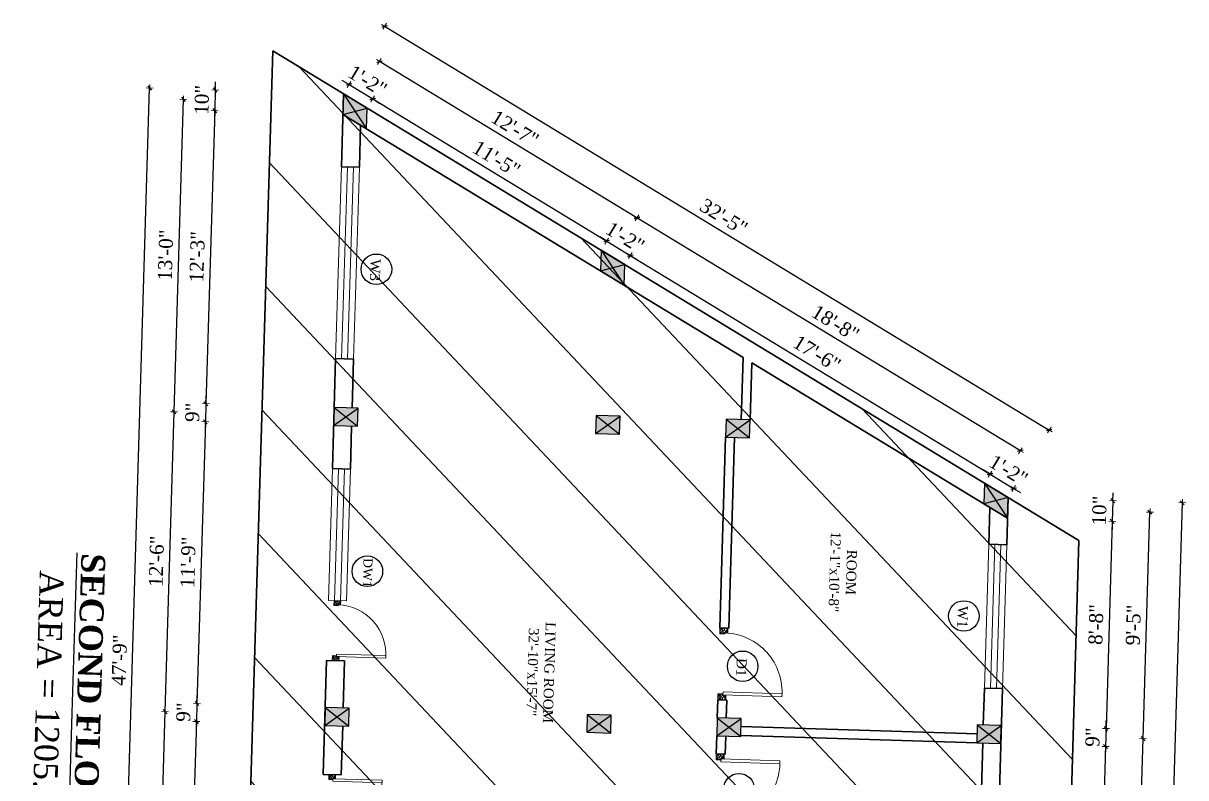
# Model space of a CAD drawing. Header units: inches. Extents: x 4069 to 291496, y -47643 to 12535.
# Drawn here: x 143014 to 143595, y -22842 to -22464 of the extents above; entities that cross this region are included whole.
import ezdxf

# ---------------------------------------------------------------- set-up
doc = ezdxf.new("R2010")
doc.units = ezdxf.units.IN
doc.header["$LTSCALE"] = 5
doc.header["$MEASUREMENT"] = 0
for name, color, linetype, lineweight in [('A-WALL', 7, 'Continuous', 9), ('Dimension', 7, 'Continuous', 18), ('DOOR', 62, 'Continuous', 0), ('Dw', 2, 'Continuous', 18)]:
    doc.layers.add(name, color=color, linetype=linetype, lineweight=lineweight)
doc.layers.add('dim line', color=7, linetype='Continuous', lineweight=15, true_color=0xfab2b2)
doc.layers.add('TEXT', color=6, linetype='Continuous')
doc.layers.add('WALL', color=7, linetype='Continuous')
doc.styles.add('ordinary', font='times.ttf')
doc.dimstyles.new('Copy of 96', dxfattribs={"dimtxt": 7, "dimasz": 4, "dimexe": 0.5, "dimexo": 0.5, "dimgap": 3, "dimtad": 1, "dimdec": 1, "dimzin": 11, "dimdsep": 46, "dimlunit": 4, "dimtxsty": 'ordinary', "dimblk": 'OBLIQUE', "dimcen": 0.09, "dimse1": 1, "dimse2": 1, "dimclrt": 6, "dimazin": 0, "dimtfac": 1, "dimtdec": 1, "dimtix": 1, "dimtmove": 2, "dimatfit": 3, "dimldrblk": 'leader', "dimfxl": 0.5, "dimfxlon": 1, "dimtolj": 1, "dimtzin": 0, "dimarcsym": 0})

# ---------------------------------------------------------------- blocks, each defined once
blk = doc.blocks.new('c2a')
at = {"color": 1, "ltscale": 5}
for p, q in [((18091.63, 4625.76), (18084.82, 4613.76)), ((18101.98, 4625.76), (18091.63, 4625.76)), ((18095.17, 4613.76), (18101.98, 4625.76)), ((18084.82, 4613.76), (18095.17, 4613.76))]:
    blk.add_line(p, q, dxfattribs=at)
blk = doc.blocks.new('A$C27B36B59')
at = {"layer": 'DOOR'}
for p, q in [((0, 4), (0, 0)), ((2.5, 4), (0, 4)), ((0, 0), (3, 0)), ((2.5, 2.5), (2.5, 4)), ((3, 2.5), (2.5, 2.5)), ((3, 0), (3, 2.5))]:
    blk.add_line(p, q, dxfattribs=at)
for centre, radius, start, end in [((-1.4, -0.54), 4.75, 22.14107, 72.83803), ((1.34, 2.09), 1.64, 45.13802, 144.89476), ((2.21, 0.3), 2.49, 83.31492, 152.65798), ((0.13, 0.37), 2.05, 349.48753, 93.68048), ((1.96, -0.47), 2.01, 58.74475, 166.49498), ((-0.06, 0.32), 1.13, 343.54197, 86.94698), ((2.08, -0.4), 1.17, 38.28162, 160.15192)]:
    blk.add_arc(centre, radius, start, end, dxfattribs=at)
blk = doc.blocks.new('D2')
at = {"layer": 'DOOR'}
for p, q in [((74473.95, 24047.59), (74473.95, 24018.09)), ((74473.95, 24047.59), (74475.45, 24047.59)), ((74475.45, 24047.59), (74475.45, 24018.13))]:
    blk.add_line(p, q, dxfattribs=at)
blk.add_arc((74473.95, 24047.59), 29.5, 180, 272.9146, dxfattribs=at)
at = {"layer": 'DOOR', "xscale": -1, "rotation": 180}
blk.add_blockref('A$C27B36B59', (74441.95, 24050.09), dxfattribs=at)
at = {"layer": 'DOOR', "rotation": 180}
blk.add_blockref('A$C27B36B59', (74477.95, 24050.09), dxfattribs=at)
blk = doc.blocks.new('oblique')
at = {"color": 0, "lineweight": -2}
blk.add_line((0.25, 0.25), (-0.25, -0.25), dxfattribs=at)
at = {"layer": 'dim line', "lineweight": 9}
for p, q in [((-0.4375, 0), (0.4375, 0)), ((0, 0.4375), (0, -0.4375))]:
    blk.add_line(p, q, dxfattribs=at)
blk = doc.blocks.new('*D4303')
at = {"layer": 'A-WALL', "color": 0, "lineweight": -2, "ltscale": 50, "transparency": 16777216}
blk.add_line((143080.09, -22961.46), (143084.66, -22808.53), dxfattribs=at)
at = {"layer": 'Defpoints', "color": 0, "ltscale": 50, "transparency": 16777216}
for p in [(143084.66, -22808.53), (143164.55, -22810.91), (143159.98, -22963.84)]:
    blk.add_point(p, dxfattribs=at)
at = {"layer": 'A-WALL', "color": 0, "lineweight": -2, "ltscale": 50, "transparency": 16777216, "xscale": 4, "yscale": 4, "zscale": 4}
for p, rotation in [((143084.66, -22808.53), 88.28998542889812), ((143080.09, -22961.46), 268.2899854288981)]:
    blk.add_blockref('oblique', p, dxfattribs=dict(at, rotation=rotation))
at = {"layer": 'A-WALL', "color": 6, "ltscale": 50, "transparency": 16777216, "insert": (143075.81, -22884.8), "char_height": 7, "attachment_point": 5, "rotation": 88.28999, "style": 'ordinary'}
blk.add_mtext('\\A1;12\'-9"', dxfattribs=at)
blk = doc.blocks.new('_OBLIQUE')
at = {"color": 0, "linetype": 'ByBlock'}
blk.add_line((-0.5, -0.5), (0.5, 0.5), dxfattribs=at)
blk = doc.blocks.new('leader')
at = {"layer": 'Dimension'}
for p, q in [((0, -4.33), (0, 4.33)), ((-4.42, 0), (4.42, 0))]:
    blk.add_line(p, q, dxfattribs=at)
blk = doc.blocks.new('*D4304')
at = {"layer": 'A-WALL', "color": 0, "lineweight": -2, "ltscale": 50, "transparency": 16777216}
blk.add_line((143084.66, -22808.53), (143089.13, -22658.59), dxfattribs=at)
at = {"layer": 'Defpoints', "color": 0, "ltscale": 50, "transparency": 16777216}
for p in [(143089.13, -22658.59), (143169.02, -22660.98), (143164.55, -22810.91)]:
    blk.add_point(p, dxfattribs=at)
at = {"layer": 'A-WALL', "color": 0, "lineweight": -2, "ltscale": 50, "transparency": 16777216, "xscale": 4, "yscale": 4, "zscale": 4}
for p, rotation in [((143089.13, -22658.59), 88.28998542889812), ((143084.66, -22808.53), 268.2899854288981)]:
    blk.add_blockref('oblique', p, dxfattribs=dict(at, rotation=rotation))
at = {"layer": 'A-WALL', "color": 6, "ltscale": 50, "transparency": 16777216, "insert": (143080.34, -22733.36), "char_height": 7, "attachment_point": 5, "rotation": 88.28999, "style": 'ordinary'}
blk.add_mtext('\\A1;12\'-6"', dxfattribs=at)
blk = doc.blocks.new('*D4305')
at = {"layer": 'A-WALL', "color": 0, "lineweight": -2, "ltscale": 50, "transparency": 16777216}
blk.add_line((143089.13, -22658.59), (143093.8, -22502.34), dxfattribs=at)
at = {"layer": 'Defpoints', "color": 0, "ltscale": 50, "transparency": 16777216}
for p in [(143093.8, -22502.34), (143173.69, -22504.72), (143169.02, -22660.98)]:
    blk.add_point(p, dxfattribs=at)
at = {"layer": 'A-WALL', "color": 0, "lineweight": -2, "ltscale": 50, "transparency": 16777216, "xscale": 4, "yscale": 4, "zscale": 4}
for p, rotation in [((143093.8, -22502.34), 88.28998542889812), ((143089.13, -22658.59), 268.2899854288981)]:
    blk.add_blockref('oblique', p, dxfattribs=dict(at, rotation=rotation))
at = {"layer": 'A-WALL', "color": 6, "ltscale": 50, "transparency": 16777216, "insert": (143084.91, -22580.27), "char_height": 7, "attachment_point": 5, "rotation": 88.28999, "style": 'ordinary'}
blk.add_mtext('\\A1;13\'-0"', dxfattribs=at)
blk = doc.blocks.new('*D4306')
at = {"layer": 'A-WALL', "color": 0, "lineweight": -2, "ltscale": 50, "transparency": 16777216}
blk.add_line((143059.84, -23069.4), (143076.93, -22496.66), dxfattribs=at)
at = {"layer": 'Defpoints', "color": 0, "ltscale": 50, "transparency": 16777216}
for p in [(143076.93, -22496.66), (143173.84, -22499.55), (143156.74, -23072.3)]:
    blk.add_point(p, dxfattribs=at)
at = {"layer": 'A-WALL', "color": 0, "lineweight": -2, "ltscale": 50, "transparency": 16777216, "xscale": 4, "yscale": 4, "zscale": 4}
for p, rotation in [((143076.93, -22496.66), 88.28998542889812), ((143059.84, -23069.4), 268.2899854288981)]:
    blk.add_blockref('oblique', p, dxfattribs=dict(at, rotation=rotation))
at = {"layer": 'A-WALL', "color": 6, "ltscale": 50, "transparency": 16777216, "insert": (143061.82, -22782.83), "char_height": 7, "attachment_point": 5, "rotation": 88.28999, "style": 'ordinary'}
blk.add_mtext('\\A1;47\'-9"', dxfattribs=at)
blk = doc.blocks.new('*D4307')
at = {"layer": 'A-WALL', "color": 0, "lineweight": -2, "ltscale": 50, "transparency": 16777216}
for p, q in [((143176.62, -22494.99), (143173.2, -22492.91)), ((143176.62, -22494.99), (143188.41, -22502.15)), ((143188.41, -22502.15), (143191.83, -22504.23))]:
    blk.add_line(p, q, dxfattribs=at)
at = {"layer": 'Defpoints', "color": 0, "ltscale": 50, "transparency": 16777216}
for p in [(143173.84, -22499.55), (143185.64, -22506.72), (143188.41, -22502.15)]:
    blk.add_point(p, dxfattribs=at)
at = {"layer": 'A-WALL', "color": 0, "lineweight": -2, "ltscale": 50, "transparency": 16777216, "xscale": 4, "yscale": 4, "zscale": 4}
for p, rotation in [((143176.62, -22494.99), 328.7014709223851), ((143188.41, -22502.15), 148.7014709223851)]:
    blk.add_blockref('oblique', p, dxfattribs=dict(at, rotation=rotation))
at = {"layer": 'A-WALL', "color": 6, "ltscale": 50, "transparency": 16777216, "insert": (143185.89, -22493.02), "char_height": 7, "attachment_point": 5, "rotation": 328.70147, "style": 'ordinary'}
blk.add_mtext('\\A1;1\'-2"', dxfattribs=at)
blk = doc.blocks.new('*D4308')
at = {"layer": 'A-WALL', "color": 0, "lineweight": -2, "ltscale": 50, "transparency": 16777216}
blk.add_line((143188.41, -22502.15), (143305.34, -22573.25), dxfattribs=at)
at = {"layer": 'Defpoints', "color": 0, "ltscale": 50, "transparency": 16777216}
for p in [(143185.64, -22506.72), (143305.34, -22573.25), (143302.57, -22577.81)]:
    blk.add_point(p, dxfattribs=at)
at = {"layer": 'A-WALL', "color": 0, "lineweight": -2, "ltscale": 50, "transparency": 16777216, "xscale": 4, "yscale": 4, "zscale": 4}
for p, rotation in [((143188.41, -22502.15), 148.7014709242215), ((143305.34, -22573.25), 328.7014709242216)]:
    blk.add_blockref('oblique', p, dxfattribs=dict(at, rotation=rotation))
at = {"layer": 'A-WALL', "color": 6, "ltscale": 50, "transparency": 16777216, "insert": (143250.28, -22532.09), "char_height": 7, "attachment_point": 5, "rotation": 328.70147, "style": 'ordinary'}
blk.add_mtext('\\A1;11\'-5"', dxfattribs=at)
blk = doc.blocks.new('*D4309')
at = {"layer": 'A-WALL', "color": 0, "lineweight": -2, "ltscale": 50, "transparency": 16777216}
for p, q in [((143305.34, -22573.25), (143301.92, -22571.17)), ((143305.34, -22573.25), (143317.13, -22580.41)), ((143317.13, -22580.41), (143320.55, -22582.49))]:
    blk.add_line(p, q, dxfattribs=at)
at = {"layer": 'Defpoints', "color": 0, "ltscale": 50, "transparency": 16777216}
for p in [(143302.57, -22577.81), (143317.13, -22580.41), (143314.36, -22584.98)]:
    blk.add_point(p, dxfattribs=at)
at = {"layer": 'A-WALL', "color": 0, "lineweight": -2, "ltscale": 50, "transparency": 16777216, "xscale": 4, "yscale": 4, "zscale": 4}
for p, rotation in [((143305.34, -22573.25), 328.7014709242216), ((143317.13, -22580.41), 148.7014709242215)]:
    blk.add_blockref('oblique', p, dxfattribs=dict(at, rotation=rotation))
at = {"layer": 'A-WALL', "color": 6, "ltscale": 50, "transparency": 16777216, "insert": (143314.61, -22571.28), "char_height": 7, "attachment_point": 5, "rotation": 328.70147, "style": 'ordinary'}
blk.add_mtext('\\A1;1\'-2"', dxfattribs=at)
blk = doc.blocks.new('*D4310')
at = {"layer": 'A-WALL', "color": 0, "lineweight": -2, "ltscale": 50, "transparency": 16777216}
blk.add_line((143317.13, -22580.41), (143496.95, -22689.74), dxfattribs=at)
at = {"layer": 'Defpoints', "color": 0, "ltscale": 50, "transparency": 16777216}
for p in [(143314.36, -22584.98), (143496.95, -22689.74), (143494.17, -22694.3)]:
    blk.add_point(p, dxfattribs=at)
at = {"layer": 'A-WALL', "color": 0, "lineweight": -2, "ltscale": 50, "transparency": 16777216, "xscale": 4, "yscale": 4, "zscale": 4}
for p, rotation in [((143317.13, -22580.41), 148.7014709242215), ((143496.95, -22689.74), 328.7014709242216)]:
    blk.add_blockref('oblique', p, dxfattribs=dict(at, rotation=rotation))
at = {"layer": 'A-WALL', "color": 6, "ltscale": 50, "transparency": 16777216, "insert": (143410.45, -22629.46), "char_height": 7, "attachment_point": 5, "rotation": 328.70147, "style": 'ordinary'}
blk.add_mtext('\\A1;17\'-6"', dxfattribs=at)
blk = doc.blocks.new('*D4311')
at = {"layer": 'A-WALL', "color": 0, "lineweight": -2, "ltscale": 50, "transparency": 16777216}
for p, q in [((143496.95, -22689.74), (143493.53, -22687.66)), ((143496.95, -22689.74), (143508.74, -22696.91)), ((143508.74, -22696.91), (143512.16, -22698.99))]:
    blk.add_line(p, q, dxfattribs=at)
at = {"layer": 'Defpoints', "color": 0, "ltscale": 50, "transparency": 16777216}
for p in [(143494.17, -22694.3), (143508.74, -22696.91), (143505.97, -22701.47)]:
    blk.add_point(p, dxfattribs=at)
at = {"layer": 'A-WALL', "color": 0, "lineweight": -2, "ltscale": 50, "transparency": 16777216, "xscale": 4, "yscale": 4, "zscale": 4}
for p, rotation in [((143496.95, -22689.74), 328.7014709242216), ((143508.74, -22696.91), 148.7014709242215)]:
    blk.add_blockref('oblique', p, dxfattribs=dict(at, rotation=rotation))
at = {"layer": 'A-WALL', "color": 6, "ltscale": 50, "transparency": 16777216, "insert": (143506.22, -22687.77), "char_height": 7, "attachment_point": 5, "rotation": 328.70147, "style": 'ordinary'}
blk.add_mtext('\\A1;1\'-2"', dxfattribs=at)
blk = doc.blocks.new('*D4312')
at = {"layer": 'A-WALL', "color": 0, "lineweight": -2, "ltscale": 50, "transparency": 16777216}
blk.add_line((143512.1, -22678.11), (143320.49, -22561.61), dxfattribs=at)
at = {"layer": 'Defpoints', "color": 0, "ltscale": 50, "transparency": 16777216}
for p in [(143320.49, -22561.61), (143308.46, -22581.39), (143500.07, -22697.89)]:
    blk.add_point(p, dxfattribs=at)
at = {"layer": 'A-WALL', "color": 0, "lineweight": -2, "ltscale": 50, "transparency": 16777216, "xscale": 4, "yscale": 4, "zscale": 4}
for p, rotation in [((143320.49, -22561.61), 148.7014709223947), ((143512.1, -22678.11), 328.7014709223947)]:
    blk.add_blockref('oblique', p, dxfattribs=dict(at, rotation=rotation))
at = {"layer": 'A-WALL', "color": 6, "ltscale": 50, "transparency": 16777216, "insert": (143419.7, -22614.25), "char_height": 7, "attachment_point": 5, "rotation": 328.70147, "style": 'ordinary'}
blk.add_mtext('\\A1;18\'-8"', dxfattribs=at)
blk = doc.blocks.new('*D4313')
at = {"layer": 'A-WALL', "color": 0, "lineweight": -2, "ltscale": 50, "transparency": 16777216}
blk.add_line((143320.49, -22561.61), (143191.77, -22483.35), dxfattribs=at)
at = {"layer": 'Defpoints', "color": 0, "ltscale": 50, "transparency": 16777216}
for p in [(143191.77, -22483.35), (143179.74, -22503.13), (143308.46, -22581.39)]:
    blk.add_point(p, dxfattribs=at)
at = {"layer": 'A-WALL', "color": 0, "lineweight": -2, "ltscale": 50, "transparency": 16777216, "xscale": 4, "yscale": 4, "zscale": 4}
for p, rotation in [((143191.77, -22483.35), 148.7014709242215), ((143320.49, -22561.61), 328.7014709242214)]:
    blk.add_blockref('oblique', p, dxfattribs=dict(at, rotation=rotation))
at = {"layer": 'A-WALL', "color": 6, "ltscale": 50, "transparency": 16777216, "insert": (143259.54, -22516.87), "char_height": 7, "attachment_point": 5, "rotation": 328.70147, "style": 'ordinary'}
blk.add_mtext('\\A1;12\'-7"', dxfattribs=at)
blk = doc.blocks.new('*D4314')
at = {"layer": 'A-WALL', "color": 0, "lineweight": -2, "ltscale": 50, "transparency": 16777216}
blk.add_line((143194.38, -22465.78), (143526.5, -22667.7), dxfattribs=at)
at = {"layer": 'Defpoints', "color": 0, "ltscale": 50, "transparency": 16777216}
for p in [(143173.84, -22499.55), (143526.5, -22667.7), (143505.97, -22701.47)]:
    blk.add_point(p, dxfattribs=at)
at = {"layer": 'A-WALL', "color": 0, "lineweight": -2, "ltscale": 50, "transparency": 16777216, "xscale": 4, "yscale": 4, "zscale": 4}
for p, rotation in [((143194.38, -22465.78), 148.7014709224015), ((143526.5, -22667.7), 328.7014709224015)]:
    blk.add_blockref('oblique', p, dxfattribs=dict(at, rotation=rotation))
at = {"layer": 'A-WALL', "color": 6, "ltscale": 50, "transparency": 16777216, "insert": (143363.85, -22561.13), "char_height": 7, "attachment_point": 5, "rotation": 328.70147, "style": 'ordinary'}
blk.add_mtext('\\A1;32\'-5"', dxfattribs=at)
blk = doc.blocks.new('*D4315')
at = {"layer": 'A-WALL', "color": 0, "lineweight": -2, "ltscale": 50, "transparency": 16777216}
for p, q in [((143558.32, -22703.04), (143558.01, -22713.38)), ((143558.32, -22703.04), (143558.43, -22699.04)), ((143558.01, -22713.38), (143557.89, -22717.38))]:
    blk.add_line(p, q, dxfattribs=at)
at = {"layer": 'Defpoints', "color": 0, "ltscale": 50, "transparency": 16777216}
for p in [(143505.97, -22701.47), (143505.66, -22711.82), (143558.01, -22713.38)]:
    blk.add_point(p, dxfattribs=at)
at = {"layer": 'A-WALL', "color": 0, "lineweight": -2, "ltscale": 50, "transparency": 16777216, "xscale": 4, "yscale": 4, "zscale": 4}
for p, rotation in [((143558.32, -22703.04), 268.2899854281703), ((143558.01, -22713.38), 88.28998542817027)]:
    blk.add_blockref('oblique', p, dxfattribs=dict(at, rotation=rotation))
at = {"layer": 'A-WALL', "color": 6, "ltscale": 50, "transparency": 16777216, "insert": (143551.6, -22708.01), "char_height": 7, "attachment_point": 5, "rotation": 88.28999, "style": 'ordinary'}
blk.add_mtext('\\A1;10"', dxfattribs=at)
blk = doc.blocks.new('*D4316')
at = {"layer": 'A-WALL', "color": 0, "lineweight": -2, "ltscale": 50, "transparency": 16777216}
blk.add_line((143558.01, -22713.38), (143554.91, -22816.98), dxfattribs=at)
at = {"layer": 'Defpoints', "color": 0, "ltscale": 50, "transparency": 16777216}
for p in [(143505.66, -22711.82), (143502.56, -22815.42), (143554.91, -22816.98)]:
    blk.add_point(p, dxfattribs=at)
at = {"layer": 'A-WALL', "color": 0, "lineweight": -2, "ltscale": 50, "transparency": 16777216, "xscale": 4, "yscale": 4, "zscale": 4}
for p, rotation in [((143558.01, -22713.38), 88.28998542889815), ((143554.91, -22816.98), 268.2899854288981)]:
    blk.add_blockref('oblique', p, dxfattribs=dict(at, rotation=rotation))
at = {"layer": 'A-WALL', "color": 6, "ltscale": 50, "transparency": 16777216, "insert": (143549.9, -22764.99), "char_height": 7, "attachment_point": 5, "rotation": 88.28999, "style": 'ordinary'}
blk.add_mtext('\\A1;8\'-8"', dxfattribs=at)
blk = doc.blocks.new('*D4317')
at = {"layer": 'A-WALL', "color": 0, "lineweight": -2, "ltscale": 50, "transparency": 16777216}
for p, q in [((143554.91, -22816.98), (143555.03, -22812.99)), ((143554.91, -22816.98), (143554.64, -22825.98)), ((143554.64, -22825.98), (143554.53, -22829.98))]:
    blk.add_line(p, q, dxfattribs=at)
at = {"layer": 'Defpoints', "color": 0, "ltscale": 50, "transparency": 16777216}
for p in [(143502.56, -22815.42), (143502.3, -22824.42), (143554.64, -22825.98)]:
    blk.add_point(p, dxfattribs=at)
at = {"layer": 'A-WALL', "color": 0, "lineweight": -2, "ltscale": 50, "transparency": 16777216, "xscale": 4, "yscale": 4, "zscale": 4}
for p, rotation in [((143554.91, -22816.98), 268.2899854288981), ((143554.64, -22825.98), 88.28998542889815)]:
    blk.add_blockref('oblique', p, dxfattribs=dict(at, rotation=rotation))
at = {"layer": 'A-WALL', "color": 6, "ltscale": 50, "transparency": 16777216, "insert": (143548.21, -22821.29), "char_height": 7, "attachment_point": 5, "rotation": 88.28999, "style": 'ordinary'}
blk.add_mtext('\\A1;9"', dxfattribs=at)
blk = doc.blocks.new('*D4318')
at = {"layer": 'A-WALL', "color": 0, "lineweight": -2, "ltscale": 50, "transparency": 16777216}
blk.add_line((143554.64, -22825.98), (143550.02, -22980.91), dxfattribs=at)
at = {"layer": 'Defpoints', "color": 0, "ltscale": 50, "transparency": 16777216}
for p in [(143502.3, -22824.42), (143497.67, -22979.35), (143550.02, -22980.91)]:
    blk.add_point(p, dxfattribs=at)
at = {"layer": 'A-WALL', "color": 0, "lineweight": -2, "ltscale": 50, "transparency": 16777216, "xscale": 4, "yscale": 4, "zscale": 4}
for p, rotation in [((143554.64, -22825.98), 88.28998542889815), ((143550.02, -22980.91), 268.2899854288981)]:
    blk.add_blockref('oblique', p, dxfattribs=dict(at, rotation=rotation))
at = {"layer": 'A-WALL', "color": 6, "ltscale": 50, "transparency": 16777216, "insert": (143545.84, -22903.25), "char_height": 7, "attachment_point": 5, "rotation": 88.28999, "style": 'ordinary'}
blk.add_mtext('\\A1;12\'-11"', dxfattribs=at)
blk = doc.blocks.new('*D4323')
at = {"layer": 'A-WALL', "color": 0, "lineweight": -2, "ltscale": 50, "transparency": 16777216}
blk.add_line((143568.55, -22985.97), (143573.45, -22822.04), dxfattribs=at)
at = {"layer": 'Defpoints', "color": 0, "ltscale": 50, "transparency": 16777216}
for p in [(143502.43, -22819.92), (143573.45, -22822.04), (143497.54, -22983.85)]:
    blk.add_point(p, dxfattribs=at)
at = {"layer": 'A-WALL', "color": 0, "lineweight": -2, "ltscale": 50, "transparency": 16777216, "xscale": 4, "yscale": 4, "zscale": 4}
for p, rotation in [((143573.45, -22822.04), 88.28998542889812), ((143568.55, -22985.97), 268.2899854288981)]:
    blk.add_blockref('oblique', p, dxfattribs=dict(at, rotation=rotation))
at = {"layer": 'A-WALL', "color": 6, "ltscale": 50, "transparency": 16777216, "insert": (143564.44, -22903.81), "char_height": 7, "attachment_point": 5, "rotation": 88.28999, "style": 'ordinary'}
blk.add_mtext('\\A1;13\'-8"', dxfattribs=at)
blk = doc.blocks.new('*D4324')
at = {"layer": 'A-WALL', "color": 0, "lineweight": -2, "ltscale": 50, "transparency": 16777216}
blk.add_line((143573.45, -22822.04), (143576.83, -22708.77), dxfattribs=at)
at = {"layer": 'Defpoints', "color": 0, "ltscale": 50, "transparency": 16777216}
for p in [(143505.81, -22706.64), (143576.83, -22708.77), (143502.43, -22819.92)]:
    blk.add_point(p, dxfattribs=at)
at = {"layer": 'A-WALL', "color": 0, "lineweight": -2, "ltscale": 50, "transparency": 16777216, "xscale": 4, "yscale": 4, "zscale": 4}
for p, rotation in [((143576.83, -22708.77), 88.28998542889812), ((143573.45, -22822.04), 268.2899854288981)]:
    blk.add_blockref('oblique', p, dxfattribs=dict(at, rotation=rotation))
at = {"layer": 'A-WALL', "color": 6, "ltscale": 50, "transparency": 16777216, "insert": (143568.57, -22765.21), "char_height": 7, "attachment_point": 5, "rotation": 88.28999, "style": 'ordinary'}
blk.add_mtext('\\A1;9\'-5"', dxfattribs=at)
blk = doc.blocks.new('*D4325')
at = {"layer": 'A-WALL', "color": 0, "lineweight": -2, "ltscale": 50, "transparency": 16777216}
blk.add_line((143592.99, -22704.07), (143581.68, -23082.9), dxfattribs=at)
at = {"layer": 'Defpoints', "color": 0, "ltscale": 50, "transparency": 16777216}
for p in [(143505.97, -22701.47), (143494.66, -23080.3), (143581.68, -23082.9)]:
    blk.add_point(p, dxfattribs=at)
at = {"layer": 'A-WALL', "color": 0, "lineweight": -2, "ltscale": 50, "transparency": 16777216, "xscale": 4, "yscale": 4, "zscale": 4}
for p, rotation in [((143592.99, -22704.07), 88.28998542889815), ((143581.68, -23082.9), 268.2899854288981)]:
    blk.add_blockref('oblique', p, dxfattribs=dict(at, rotation=rotation))
at = {"layer": 'A-WALL', "color": 6, "ltscale": 50, "transparency": 16777216, "insert": (143580.77, -22893.29), "char_height": 7, "attachment_point": 5, "rotation": 88.28999, "style": 'ordinary'}
blk.add_mtext('\\A1;31\'-7"', dxfattribs=at)
blk = doc.blocks.new('*D4326')
at = {"layer": 'A-WALL', "color": 0, "lineweight": -2, "ltscale": 50, "transparency": 16777216}
for p, q in [((143109.75, -22497.64), (143109.86, -22493.64)), ((143109.75, -22497.64), (143109.44, -22507.98)), ((143109.44, -22507.98), (143109.32, -22511.98))]:
    blk.add_line(p, q, dxfattribs=at)
at = {"layer": 'Defpoints', "color": 0, "ltscale": 50, "transparency": 16777216}
for p in [(143173.84, -22499.55), (143109.44, -22507.98), (143173.53, -22509.9)]:
    blk.add_point(p, dxfattribs=at)
at = {"layer": 'A-WALL', "color": 0, "lineweight": -2, "ltscale": 50, "transparency": 16777216, "xscale": 4, "yscale": 4, "zscale": 4}
for p, rotation in [((143109.75, -22497.64), 268.2899854288981), ((143109.44, -22507.98), 88.28998542889812)]:
    blk.add_blockref('oblique', p, dxfattribs=dict(at, rotation=rotation))
at = {"layer": 'A-WALL', "color": 6, "ltscale": 50, "transparency": 16777216, "insert": (143103.03, -22502.61), "char_height": 7, "attachment_point": 5, "rotation": 88.28999, "style": 'ordinary'}
blk.add_mtext('\\A1;10"', dxfattribs=at)
blk = doc.blocks.new('*D4327')
at = {"layer": 'A-WALL', "color": 0, "lineweight": -2, "ltscale": 50, "transparency": 16777216}
blk.add_line((143109.44, -22507.98), (143105.06, -22654.57), dxfattribs=at)
at = {"layer": 'Defpoints', "color": 0, "ltscale": 50, "transparency": 16777216}
for p in [(143173.53, -22509.9), (143105.06, -22654.57), (143169.16, -22656.48)]:
    blk.add_point(p, dxfattribs=at)
at = {"layer": 'A-WALL', "color": 0, "lineweight": -2, "ltscale": 50, "transparency": 16777216, "xscale": 4, "yscale": 4, "zscale": 4}
for p, rotation in [((143109.44, -22507.98), 88.28998542889815), ((143105.06, -22654.57), 268.2899854288981)]:
    blk.add_blockref('oblique', p, dxfattribs=dict(at, rotation=rotation))
at = {"layer": 'A-WALL', "color": 6, "ltscale": 50, "transparency": 16777216, "insert": (143100.69, -22581.08), "char_height": 7, "attachment_point": 5, "rotation": 88.28999, "style": 'ordinary'}
blk.add_mtext('\\A1;12\'-3"', dxfattribs=at)
blk = doc.blocks.new('*D4328')
at = {"layer": 'A-WALL', "color": 0, "lineweight": -2, "ltscale": 50, "transparency": 16777216}
for p, q in [((143105.06, -22654.57), (143105.18, -22650.57)), ((143105.06, -22654.57), (143104.79, -22663.56)), ((143104.79, -22663.56), (143104.67, -22667.56))]:
    blk.add_line(p, q, dxfattribs=at)
at = {"layer": 'Defpoints', "color": 0, "ltscale": 50, "transparency": 16777216}
for p in [(143169.16, -22656.48), (143104.79, -22663.56), (143168.89, -22665.48)]:
    blk.add_point(p, dxfattribs=at)
at = {"layer": 'A-WALL', "color": 0, "lineweight": -2, "ltscale": 50, "transparency": 16777216, "xscale": 4, "yscale": 4, "zscale": 4}
for p, rotation in [((143105.06, -22654.57), 268.2899854288981), ((143104.79, -22663.56), 88.28998542889812)]:
    blk.add_blockref('oblique', p, dxfattribs=dict(at, rotation=rotation))
at = {"layer": 'A-WALL', "color": 6, "ltscale": 50, "transparency": 16777216, "insert": (143098.36, -22658.87), "char_height": 7, "attachment_point": 5, "rotation": 88.28999, "style": 'ordinary'}
blk.add_mtext('\\A1;9"', dxfattribs=at)
blk = doc.blocks.new('*D4329')
at = {"layer": 'A-WALL', "color": 0, "lineweight": -2, "ltscale": 50, "transparency": 16777216}
blk.add_line((143104.79, -22663.56), (143100.58, -22804.5), dxfattribs=at)
at = {"layer": 'Defpoints', "color": 0, "ltscale": 50, "transparency": 16777216}
for p in [(143168.89, -22665.48), (143100.58, -22804.5), (143164.68, -22806.41)]:
    blk.add_point(p, dxfattribs=at)
at = {"layer": 'A-WALL', "color": 0, "lineweight": -2, "ltscale": 50, "transparency": 16777216, "xscale": 4, "yscale": 4, "zscale": 4}
for p, rotation in [((143104.79, -22663.56), 88.28998542889815), ((143100.58, -22804.5), 268.2899854288981)]:
    blk.add_blockref('oblique', p, dxfattribs=dict(at, rotation=rotation))
at = {"layer": 'A-WALL', "color": 6, "ltscale": 50, "transparency": 16777216, "insert": (143096.12, -22733.84), "char_height": 7, "attachment_point": 5, "rotation": 88.28999, "style": 'ordinary'}
blk.add_mtext('\\A1;11\'-9"', dxfattribs=at)
blk = doc.blocks.new('*D4330')
at = {"layer": 'A-WALL', "color": 0, "lineweight": -2, "ltscale": 50, "transparency": 16777216}
for p, q in [((143100.58, -22804.5), (143100.7, -22800.5)), ((143100.58, -22804.5), (143100.32, -22813.5)), ((143100.32, -22813.5), (143100.2, -22817.49))]:
    blk.add_line(p, q, dxfattribs=at)
at = {"layer": 'Defpoints', "color": 0, "ltscale": 50, "transparency": 16777216}
for p in [(143164.68, -22806.41), (143100.32, -22813.5), (143164.41, -22815.41)]:
    blk.add_point(p, dxfattribs=at)
at = {"layer": 'A-WALL', "color": 0, "lineweight": -2, "ltscale": 50, "transparency": 16777216, "xscale": 4, "yscale": 4, "zscale": 4}
for p, rotation in [((143100.58, -22804.5), 268.2899854288981), ((143100.32, -22813.5), 88.28998542889812)]:
    blk.add_blockref('oblique', p, dxfattribs=dict(at, rotation=rotation))
at = {"layer": 'A-WALL', "color": 6, "ltscale": 50, "transparency": 16777216, "insert": (143093.88, -22808.8), "char_height": 7, "attachment_point": 5, "rotation": 88.28999, "style": 'ordinary'}
blk.add_mtext('\\A1;9"', dxfattribs=at)
blk = doc.blocks.new('*D4331')
at = {"layer": 'A-WALL', "color": 0, "lineweight": -2, "ltscale": 50, "transparency": 16777216}
blk.add_line((143100.32, -22813.5), (143096.02, -22957.43), dxfattribs=at)
at = {"layer": 'Defpoints', "color": 0, "ltscale": 50, "transparency": 16777216}
for p in [(143164.41, -22815.41), (143096.02, -22957.43), (143160.12, -22959.35)]:
    blk.add_point(p, dxfattribs=at)
at = {"layer": 'A-WALL', "color": 0, "lineweight": -2, "ltscale": 50, "transparency": 16777216, "xscale": 4, "yscale": 4, "zscale": 4}
for p, rotation in [((143100.32, -22813.5), 88.28998542889815), ((143096.02, -22957.43), 268.2899854288981)]:
    blk.add_blockref('oblique', p, dxfattribs=dict(at, rotation=rotation))
at = {"layer": 'A-WALL', "color": 6, "ltscale": 50, "transparency": 16777216, "insert": (143091.61, -22885.27), "char_height": 7, "attachment_point": 5, "rotation": 88.28999, "style": 'ordinary'}
blk.add_mtext('\\A1;12\'-0"', dxfattribs=at)

msp = doc.modelspace()

# ---------------------------------------------------------------- hatches: boundary and pattern name
at = {"layer": 'WALL', "linetype": 'ByBlock', "ltscale": 5, "true_color": 0xf8991e}
h = msp.add_hatch(dxfattribs=at)
h.set_pattern_fill('ANSI31', color=30, scale=350, angle=268.28998543)
h.set_pattern_definition([(313.29, (145999.725, -14471.315), (31.8453, 29.99899), [])])
h.paths.add_polyline_path([(143138.46977, -22478.04403), (143541.3401, -22722.97887), (143530.64367, -23081.26722), (143120.75431, -23071.44237)])
h = msp.add_hatch(color=30, dxfattribs=at)
h.dxf.hatch_style = 1
h.paths.add_polyline_path([(143179.58499, -22508.30744), (143173.53491, -22509.89556), (143185.32623, -22517.06438)])
h.paths.add_polyline_path([(143179.58499, -22508.30744), (143185.32623, -22517.06438), (143185.63508, -22506.71933)])
h.paths.add_polyline_path([(143185.63508, -22506.71933), (143173.84375, -22499.55051), (143179.58499, -22508.30744)])
h.paths.add_polyline_path([(143179.58499, -22508.30744), (143173.84375, -22499.55051), (143173.53491, -22509.89556)])
h = msp.add_hatch(color=30, dxfattribs=at)
h.dxf.hatch_style = 1
h.paths.add_polyline_path([(143308.30697, -22586.56711), (143302.25689, -22588.15522), (143314.04822, -22595.32405)])
h.paths.add_polyline_path([(143308.30697, -22586.56711), (143314.04822, -22595.32405), (143314.35706, -22584.979)])
h.paths.add_polyline_path([(143314.35706, -22584.979), (143302.56573, -22577.81017), (143308.30697, -22586.56711)])
h.paths.add_polyline_path([(143308.30697, -22586.56711), (143302.56573, -22577.81017), (143302.25689, -22588.15522)])
h = msp.add_hatch(color=30, dxfattribs=at)
h.dxf.hatch_style = 1
h.paths.add_polyline_path([(143175.02177, -22661.15755), (143169.15872, -22656.4805), (143168.89016, -22665.4765)])
h.paths.add_polyline_path([(143168.89016, -22665.4765), (143180.88481, -22665.83459), (143175.02177, -22661.15755)])
h.paths.add_polyline_path([(143175.02177, -22661.15755), (143180.88481, -22665.83459), (143181.15338, -22656.8386)])
h.paths.add_polyline_path([(143181.15338, -22656.8386), (143169.15872, -22656.4805), (143175.02177, -22661.15755)])
h = msp.add_hatch(color=30, dxfattribs=at)
h.dxf.hatch_style = 1
h.paths.add_polyline_path([(143305.96343, -22665.06671), (143300.10038, -22660.38967), (143299.83182, -22669.38566)])
h.paths.add_polyline_path([(143299.83182, -22669.38566), (143311.82647, -22669.74375), (143305.96343, -22665.06671)])
h.paths.add_polyline_path([(143305.96343, -22665.06671), (143311.82647, -22669.74375), (143312.09504, -22660.74776)])
h.paths.add_polyline_path([(143312.09504, -22660.74776), (143300.10038, -22660.38967), (143305.96343, -22665.06671)])
h = msp.add_hatch(color=30, dxfattribs=at)
h.dxf.hatch_style = 1
h.paths.add_polyline_path([(143370.93448, -22667.00637), (143365.07144, -22662.32933), (143364.80287, -22671.32532)])
h.paths.add_polyline_path([(143364.80287, -22671.32532), (143376.79752, -22671.68341), (143370.93448, -22667.00637)])
h.paths.add_polyline_path([(143370.93448, -22667.00637), (143376.79752, -22671.68341), (143377.06609, -22662.68742)])
h.paths.add_polyline_path([(143377.06609, -22662.68742), (143365.07144, -22662.32933), (143370.93448, -22667.00637)])
h = msp.add_hatch(color=30, dxfattribs=at)
h.dxf.hatch_style = 1
h.paths.add_polyline_path([(143499.91603, -22703.06051), (143493.86595, -22704.64862), (143505.65727, -22711.81744)])
h.paths.add_polyline_path([(143499.91603, -22703.06051), (143505.65727, -22711.81744), (143505.96612, -22701.47239)])
h.paths.add_polyline_path([(143505.96612, -22701.47239), (143494.17479, -22694.30357), (143499.91603, -22703.06051)])
h.paths.add_polyline_path([(143499.91603, -22703.06051), (143494.17479, -22694.30357), (143493.86595, -22704.64862)])
h = msp.add_hatch(color=30, dxfattribs=at)
h.dxf.hatch_style = 1
h.paths.add_polyline_path([(143170.54562, -22811.09074), (143164.68258, -22806.4137), (143164.41401, -22815.40969)])
h.paths.add_polyline_path([(143164.41401, -22815.40969), (143176.40867, -22815.76779), (143170.54562, -22811.09074)])
h.paths.add_polyline_path([(143170.54562, -22811.09074), (143176.40867, -22815.76779), (143176.67724, -22806.77179)])
h.paths.add_polyline_path([(143176.67724, -22806.77179), (143164.68258, -22806.4137), (143170.54562, -22811.09074)])
h = msp.add_hatch(color=30, dxfattribs=at)
h.dxf.hatch_style = 1
h.paths.add_polyline_path([(143301.50022, -22814.56656), (143295.63718, -22809.88952), (143295.36861, -22818.88551)])
h.paths.add_polyline_path([(143295.36861, -22818.88551), (143307.36327, -22819.2436), (143301.50022, -22814.56656)])
h.paths.add_polyline_path([(143301.50022, -22814.56656), (143307.36327, -22819.2436), (143307.63183, -22810.24761)])
h.paths.add_polyline_path([(143307.63183, -22810.24761), (143295.63718, -22809.88952), (143301.50022, -22814.56656)])
h = msp.add_hatch(color=30, dxfattribs=at)
h.dxf.hatch_style = 1
h.paths.add_polyline_path([(143366.47769, -22816.2912), (143360.61465, -22811.61416), (143360.34608, -22820.61015)])
h.paths.add_polyline_path([(143360.34608, -22820.61015), (143372.34074, -22820.96825), (143366.47769, -22816.2912)])
h.paths.add_polyline_path([(143366.47769, -22816.2912), (143372.34074, -22820.96825), (143372.60931, -22811.97225)])
h.paths.add_polyline_path([(143372.60931, -22811.97225), (143360.61465, -22811.61416), (143366.47769, -22816.2912)])
h = msp.add_hatch(color=30, dxfattribs=at)
h.dxf.hatch_style = 1
h.paths.add_polyline_path([(143496.43264, -22819.74049), (143490.56959, -22815.06345), (143490.30103, -22824.05944)])
h.paths.add_polyline_path([(143490.30103, -22824.05944), (143502.29568, -22824.41753), (143496.43264, -22819.74049)])
h.paths.add_polyline_path([(143496.43264, -22819.74049), (143502.29568, -22824.41753), (143502.56425, -22815.42154)])
h.paths.add_polyline_path([(143502.56425, -22815.42154), (143490.56959, -22815.06345), (143496.43264, -22819.74049)])

# ---------------------------------------------------------------- linework, layer by layer
at = {"color": 1, "ltscale": 5}
for p, q in [((143173.84375, -22499.55051), (143185.32623, -22517.06438)), ((143173.53491, -22509.89556), (143185.63508, -22506.71933)), ((143302.56573, -22577.81017), (143314.04822, -22595.32405)), ((143302.25689, -22588.15522), (143314.35706, -22584.979)), ((143168.89016, -22665.4765), (143181.15338, -22656.8386)), ((143169.15872, -22656.4805), (143180.88481, -22665.83459)), ((143299.83182, -22669.38566), (143312.09504, -22660.74776)), ((143300.10038, -22660.38967), (143311.82647, -22669.74375)), ((143364.80287, -22671.32532), (143377.06609, -22662.68742)), ((143365.07144, -22662.32933), (143376.79752, -22671.68341)), ((143494.17479, -22694.30357), (143505.65727, -22711.81744)), ((143505.96612, -22701.47239), (143493.86595, -22704.64862)), ((143164.41401, -22815.40969), (143176.67724, -22806.77179)), ((143164.68258, -22806.4137), (143176.40867, -22815.76779)), ((143295.36861, -22818.88551), (143307.63183, -22810.24761)), ((143295.63718, -22809.88952), (143307.36327, -22819.2436)), ((143360.34608, -22820.61015), (143372.60931, -22811.97225)), ((143360.61465, -22811.61416), (143372.34074, -22820.96825)), ((143490.30103, -22824.05944), (143502.56425, -22815.42154)), ((143490.56959, -22815.06345), (143502.29568, -22824.41753))]:
    msp.add_line(p, q, dxfattribs=at)
at = {"layer": 'A-WALL', "lineweight": 30}
for p, q in [((143138.46977, -22478.04403), (143120.75431, -23071.44237)), ((143138.46977, -22478.04403), (143541.3401, -22722.97887)), ((143173.84375, -22499.55051), (143172.75456, -22536.03425)), ((143173.53491, -22509.89556), (143373.49615, -22631.46687)), ((143182.3784, -22515.27217), (143181.75055, -22536.30282)), ((143172.75456, -22536.03425), (143181.75055, -22536.30282)), ((143169.88982, -22631.9915), (143168.24857, -22686.96701)), ((143169.88982, -22631.9915), (143178.88582, -22632.26007)), ((143178.88582, -22632.26007), (143178.15472, -22656.74907)), ((143372.5681, -22662.55314), (143373.49615, -22631.46687)), ((143377.06609, -22662.68742), (143377.9179, -22634.15518)), ((143377.9179, -22634.15518), (143505.65727, -22711.81744)), ((143177.88615, -22665.74506), (143177.24456, -22687.23557)), ((143364.80287, -22671.32532), (143361.95749, -22766.6342)), ((143369.30086, -22671.45961), (143366.45549, -22766.76849)), ((143168.24857, -22686.96701), (143177.24456, -22687.23557)), ((143505.26128, -22725.0815), (143505.96612, -22701.47239)), ((143496.26529, -22724.81293), (143496.81378, -22706.44082)), ((143496.26529, -22724.81293), (143505.26128, -22725.0815)), ((143533.6543, -22980.42278), (143541.3401, -22722.97887)), ((143361.95749, -22766.6342), (143366.45549, -22766.76849)), ((143165.38384, -22782.92425), (143163.68291, -22839.89887)), ((143165.38384, -22782.92425), (143174.37983, -22783.19282)), ((143174.37983, -22783.19282), (143173.67857, -22806.68227)), ((143493.56826, -22815.15297), (143494.11674, -22796.78086)), ((143494.11674, -22796.78086), (143503.11274, -22797.04943)), ((143501.41537, -22853.90439), (143503.11274, -22797.04943)), ((143360.88322, -22802.61817), (143360.61465, -22811.61416)), ((143360.88322, -22802.61817), (143365.38122, -22802.75245)), ((143365.38122, -22802.75245), (143365.11265, -22811.74845)), ((143173.41, -22815.67826), (143172.6789, -22840.16744)), ((143360.34608, -22820.61015), (143360.07751, -22829.60615)), ((143490.30103, -22824.05944), (143372.35358, -22820.53821)), ((143490.43531, -22819.56144), (143372.48786, -22816.04021)), ((143364.84408, -22820.74444), (143364.57551, -22829.74043)), ((143492.41938, -22853.63582), (143493.29969, -22824.14896)), ((143360.07751, -22829.60615), (143364.57551, -22829.74043)), ((143163.68291, -22839.89887), (143172.6789, -22840.16744))]:
    msp.add_line(p, q, dxfattribs=at)
at = {"layer": 'Dw', "color": 3}
for p, q in [((143172.75456, -22536.03425), (143169.88982, -22631.9915)), ((143172.88849, -22632.08102), (143175.75322, -22536.12378)), ((143175.88715, -22632.17055), (143178.75188, -22536.2133)), ((143181.75055, -22536.30282), (143178.88582, -22632.26007)), ((143168.24857, -22686.96701), (143166.27907, -22752.93761)), ((143169.27773, -22753.02714), (143171.24724, -22687.05653)), ((143172.2764, -22753.11666), (143174.2459, -22687.14605)), ((143177.24456, -22687.23557), (143175.27506, -22753.20618)), ((143496.26529, -22724.81293), (143494.11674, -22796.78086)), ((143499.26396, -22724.90245), (143497.11541, -22796.87039)), ((143502.26262, -22724.99197), (143500.11407, -22796.95991)), ((143505.26128, -22725.0815), (143503.11274, -22797.04943)), ((143166.27907, -22752.93761), (143175.27506, -22753.20618))]:
    msp.add_line(p, q, dxfattribs=at)
at = {"layer": 'TEXT'}
for centre in [(143190.25625, -22587.32646), (143185.7479, -22738.33831), (143483.83985, -22760.70786), (143373.30827, -22785.86603), (143371.48108, -22847.06968)]:
    msp.add_circle(centre, 7.64038, dxfattribs=at)
at = {"layer": 'WALL', "color": 2, "linetype": 'ByBlock', "ltscale": 5}
for points in [[(143173.84375, -22499.55051), (143173.53491, -22509.89556), (143185.32623, -22517.06438), (143185.63508, -22506.71933)], [(143302.56573, -22577.81017), (143302.25689, -22588.15522), (143314.04822, -22595.32405), (143314.35706, -22584.979)], [(143169.15872, -22656.4805), (143168.89016, -22665.4765), (143180.88481, -22665.83459), (143181.15338, -22656.8386)], [(143300.10038, -22660.38967), (143299.83182, -22669.38566), (143311.82647, -22669.74375), (143312.09504, -22660.74776)], [(143365.07144, -22662.32933), (143364.80287, -22671.32532), (143376.79752, -22671.68341), (143377.06609, -22662.68742)], [(143494.17479, -22694.30357), (143493.86595, -22704.64862), (143505.65727, -22711.81744), (143505.96612, -22701.47239)], [(143164.68258, -22806.4137), (143164.41401, -22815.40969), (143176.40867, -22815.76779), (143176.67724, -22806.77179)], [(143295.63718, -22809.88952), (143295.36861, -22818.88551), (143307.36327, -22819.2436), (143307.63183, -22810.24761)], [(143360.61465, -22811.61416), (143360.34608, -22820.61015), (143372.34074, -22820.96825), (143372.60931, -22811.97225)], [(143490.56959, -22815.06345), (143490.30103, -22824.05944), (143502.29568, -22824.41753), (143502.56425, -22815.42154)]]:
    msp.add_lwpolyline(points, close=True, dxfattribs=at)

# ---------------------------------------------------------------- block references
at = {"layer": 'WALL', "color": 2, "linetype": 'ByBlock', "ltscale": 5, "rotation": 268.2899854281289}
for p in [(139101.80753, -4285.10622), (139230.52951, -4363.36588), (139422.13857, -4479.85928)]:
    msp.add_blockref('c2a', p, dxfattribs=at)
at = {"layer": 'WALL', "color": 2, "linetype": 'ByBlock', "yscale": 0.8333000000000083, "zscale": 0.8333}
for p, xscale, rotation in [((165052.23271, 38653.78831), -0.8333000000002356, 88.28998542812892), ((161346.52475, -85472.86196), 0.8332999999984168, 88.28998542812889)]:
    msp.add_blockref('D2', p, dxfattribs=dict(at, xscale=xscale, rotation=rotation))
at = {"layer": 'WALL', "color": 2, "linetype": 'ByBlock', "xscale": -1, "rotation": 88.28998542812892}
msp.add_blockref('D2', (169622.75377, 50924.48745), dxfattribs=at)
at = {"layer": 'WALL', "color": 2, "linetype": 'ByBlock', "rotation": 88.28998542812889}
msp.add_blockref('D2', (165176.96184, -97992.06689), dxfattribs=at)

# ---------------------------------------------------------------- texts
at = {"layer": 'TEXT', "style": 'ordinary'}
for s, height, rotation, p in [('W3', 5, 268.29037351, (143187.34368, -22582.20426)), ('DW1', 4.5, 268.29037351, (143183.87291, -22731.71811)), ('W1', 5, 268.29037351, (143480.92728, -22755.58567)), ('D1', 5, 268.28959735, (143370.36786, -22781.67842))]:
    msp.add_text(s, height=height, rotation=rotation, dxfattribs=at).set_placement(p)
at = {"layer": 'TEXT', "char_height": 5, "attachment_point": 8, "rotation": 268.28959735, "style": 'ordinary'}
for s, insert in [('ROOM\\P12\'-1"x10\'-8"', (143416.74793, -22738.56698)), ('LIVING ROOM\\P32\'-10"x15\'-7"', (143265.76556, -22788.67251))]:
    msp.add_mtext_dynamic_manual_height_columns(s, width=101.5687276, gutter_width=1720.71691, heights=[0], dxfattribs=dict(at, insert=insert))
at = {"layer": 'TEXT', "char_height": 12, "width": 219.8150831, "attachment_point": 8, "rotation": 268.28959735, "style": 'ordinary'}
for s, insert in [('{\\fTimes New Roman|b1|i0|c0|p18;\\LSECOND FLOOR PLAN}', (143039.7252, -22828.33855)), ('AREA = 1205.23 sq. ft.', (143015.60222, -22824.03201))]:
    msp.add_mtext(s, dxfattribs=dict(at, insert=insert))

# ---------------------------------------------------------------- dimensions: what is measured, and where the dimension line sits
at = {"layer": 'A-WALL', "ltscale": 50}
for p1, p2, distance, picture, middle in [((143173.84375, -22499.55051), (143505.96612, -22701.47239), 39.52759, '*D4314', (143363.8476, -22561.1304)), ((143173.84375, -22499.55051), (143185.63508, -22506.71933), 5.34192, '*D4307', (143185.89126, -22493.01633)), ((143500.07045, -22697.88798), (143308.4614, -22581.39459), -23.15088, '*D4312', (143419.70094, -22614.25368)), ((143505.96612, -22701.47239), (143505.65727, -22711.81744), 52.37244, '*D4315', (143551.60317, -22708.01199))]:
    dim = msp.add_aligned_dim(p1=p1, p2=p2, distance=distance, dimstyle='Copy of 96', override={"dimdec": 0, "dimblk": 'oblique', "dimtdec": 0, "dimarcsym": 1}, dxfattribs=at)
    dim.commit()
    dim.dimension.update_dxf_attribs({"geometry": picture, "text_midpoint": middle})
for base, p1, p2, angle, picture, middle in [((143191.76623, -22483.35314), (143308.4614, -22581.39459), (143179.73941, -22503.13492), 328.70147092, '*D4313', (143259.54066, -22516.86853)), ((143076.93421, -22496.65735), (143156.74488, -23072.29533), (143173.84375, -22499.55051), 268.28998543, '*D4306', (143061.81704, -22782.83368)), ((143109.43662, -22507.98195), (143173.84375, -22499.55051), (143173.53491, -22509.89556), 268.28998543, '*D4326', (143103.0334, -22502.61365)), ((143093.79741, -22502.33792), (143169.02444, -22660.9785), (143173.68933, -22504.72303), 268.28998543, '*D4305', (143084.90733, -22580.26988)), ((143305.34085, -22573.24565), (143185.63508, -22506.71933), (143302.56573, -22577.81017), 148.70147092, '*D4308', (143250.28371, -22532.09441)), ((143105.06043, -22654.5669), (143173.53491, -22509.89556), (143169.15872, -22656.4805), 268.28998543, '*D4327', (143100.69089, -22581.07865)), ((143317.13217, -22580.41447), (143302.56573, -22577.81017), (143314.35706, -22584.979), 148.70147092, '*D4309', (143314.61324, -22571.27599)), ((143496.9499, -22689.73904), (143314.35706, -22584.979), (143494.17479, -22694.30357), 148.70147092, '*D4310', (143410.45448, -22629.46232)), ((143104.79187, -22663.56289), (143169.15872, -22656.4805), (143168.89016, -22665.4765), 268.28998543, '*D4328', (143098.35842, -22658.86882)), ((143089.13252, -22658.59339), (143164.5483, -22810.9117), (143169.02444, -22660.9785), 268.28998543, '*D4304', (143080.33681, -22733.36421)), ((143100.58429, -22804.5001), (143168.89016, -22665.4765), (143164.68258, -22806.4137), 268.28998543, '*D4329', (143096.12035, -22733.83542)), ((143508.74123, -22696.90787), (143494.17479, -22694.30357), (143505.96612, -22701.47239), 148.70147092, '*D4311', (143506.2223, -22687.76939)), ((143581.68345, -23082.90174), (143505.96612, -22701.47239), (143494.6564, -23080.30361), 268.28998543, '*D4325', (143580.77058, -22893.29005)), ((143576.82883, -22708.76508), (143502.42997, -22819.91953), (143505.8117, -22706.64492), 268.28998543, '*D4324', (143568.57023, -22765.20631)), ((143554.91337, -22816.98438), (143505.65727, -22711.81744), (143502.56425, -22815.42154), 88.28998543, '*D4316', (143549.90224, -22764.98656)), ((143100.31572, -22813.49609), (143164.68258, -22806.4137), (143164.41401, -22815.40969), 268.28998543, '*D4330', (143093.88228, -22808.80202)), ((143084.65638, -22808.52659), (143159.98263, -22963.84356), (143164.5483, -22810.9117), 268.28998543, '*D4303', (143075.80582, -22884.79644)), ((143096.01863, -22957.43196), (143164.41401, -22815.40969), (143160.11691, -22959.34557), 268.28998543, '*D4331', (143091.60953, -22885.26825)), ((143554.6448, -22825.98037), (143502.56425, -22815.42154), (143502.29568, -22824.41753), 88.28998543, '*D4317', (143548.21135, -22821.2863)), ((143573.4471, -22822.0397), (143497.53605, -22983.8465), (143502.42997, -22819.91953), 268.28998543, '*D4323', (143564.4425, -22903.80741)), ((143550.01945, -22980.91135), (143502.29568, -22824.41753), (143497.67033, -22979.3485), 88.28998543, '*D4318', (143545.83502, -22903.25189))]:
    dim = msp.add_linear_dim(base=base, p1=p1, p2=p2, angle=angle, dimstyle='Copy of 96', override={"dimdec": 0, "dimblk": 'oblique', "dimtdec": 0, "dimarcsym": 1}, dxfattribs=at)
    dim.commit()
    dim.dimension.update_dxf_attribs({"geometry": picture, "text_midpoint": middle})

doc.saveas('drawing.dxf')
